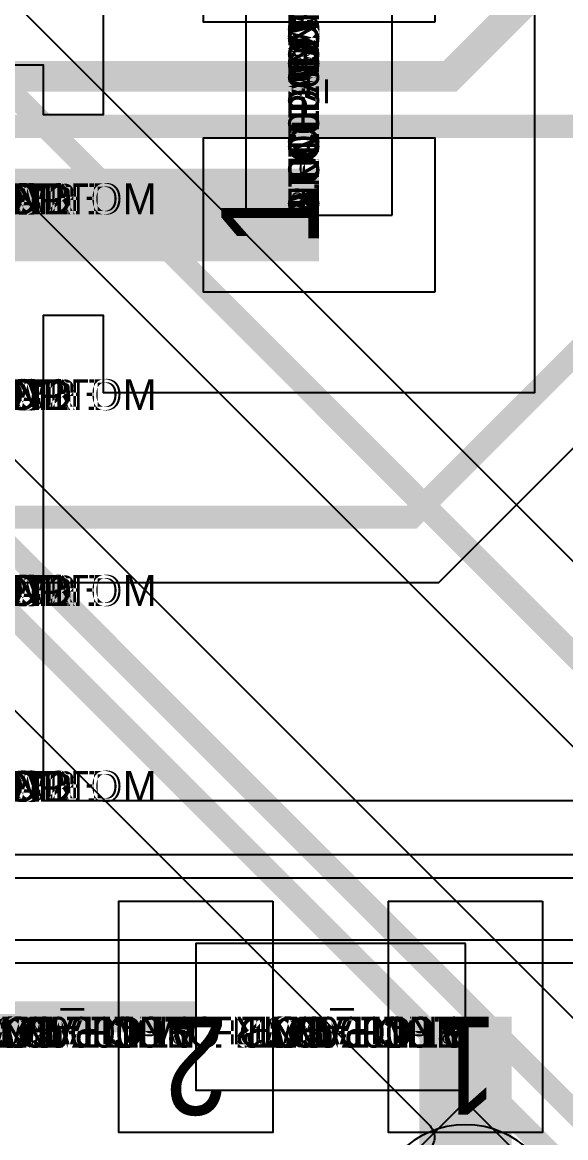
# Model space of a CAD drawing. Extents: x 0 to 323, y 0 to 320.
# Drawn here: x 93.12 to 96.65, y 23.52 to 30.75 of the extents above; entities that cross this region are included whole.
import ezdxf
from ezdxf.enums import TextEntityAlignment as Align

# ---------------------------------------------------------------- set-up
doc = ezdxf.new("R2010")
doc.units = 0
doc.header["$MEASUREMENT"] = 0
doc.layers.get('0').update_dxf_attribs({"linetype": 'CONTINUOUS'})
for name, color, linetype in [('CDN_FIGURES', 7, 'CONTINUOUS'), ('ETCH_BOTTOM', 7, 'CONTINUOUS'), ('ETCH_INT1', 4, 'CONTINUOUS'), ('ETCH_INT2', 5, 'CONTINUOUS'), ('ETCH_TOP', 2, 'CONTINUOUS'), ('MANUFACTURING_NCLEGEND-1-6', 8, 'CONTINUOUS'), ('PACKAGE_GEOMETRY_ASSEMBLY_TOP', 11, 'CONTINUOUS'), ('PACKAGE_GEOMETRY_PIN_NUMBER', 9, 'CONTINUOUS')]:
    doc.layers.add(name, color=color, linetype=linetype)

# ---------------------------------------------------------------- blocks, each defined once
blk = doc.blocks.new('FIGURE_DIAMOND')
at = {"layer": 'CDN_FIGURES'}
blk.add_lwpolyline([(-0.5, 0), (0, 0.5), (0.5, 0), (0, -0.5)], close=True, dxfattribs=at)
blk = doc.blocks.new('PAD_INFO')
for tag in ['SHAPE_TYPE', 'PAD_HEIGHT', 'PAD_LAYER', 'PAD_TYPE', 'PAD_WIDTH']:
    blk.add_attdef(tag, (0, 0), '', height=0.2)
at = {"flags": 2}
blk.add_attdef('CDN_TYPE', (0, 0), '', height=0.2, dxfattribs=at)
blk = doc.blocks.new('DRILL_INFO')
at = {"flags": 2}
blk.add_attdef('CDN_TYPE', (0, 0), '', height=0.2, dxfattribs=at)
for tag in ['FSHAPE', 'FCHAR', 'DRILL_HEIGHT', 'DIAMETER', 'PLATED', 'DRILL_WIDTH']:
    blk.add_attdef(tag, (0, 0), '', height=0.2)
blk = doc.blocks.new('SMD50_25')
at = {"layer": 'ETCH_TOP'}
blk.add_lwpolyline([(-0.635, -0.3175), (-0.635, 0.3175), (0.635, 0.3175), (0.635, -0.3175)], close=True, dxfattribs=at)
ref = blk.add_blockref('PAD_INFO', (0, 0))
ref.add_attrib('PAD_LAYER', 'ETCH_TOP', (0, 0), dxfattribs={"height": 0.2})
ref.add_attrib('SHAPE_TYPE', 'NULL', (0, 0), dxfattribs={"height": 0.2})
ref.add_attrib('PAD_TYPE', 'ANTIPAD', (0, 0), dxfattribs={"height": 0.2})
ref.add_attrib('PAD_WIDTH', '0.000000', (0, 0), dxfattribs={"height": 0.2})
ref.add_attrib('PAD_HEIGHT', '0.000000', (0, 0), dxfattribs={"height": 0.2})
ref = blk.add_blockref('PAD_INFO', (0, 0))
ref.add_attrib('PAD_LAYER', 'ETCH_GND', (0, 0), dxfattribs={"height": 0.2})
ref.add_attrib('SHAPE_TYPE', 'NULL', (0, 0), dxfattribs={"height": 0.2})
ref.add_attrib('PAD_TYPE', 'ANTIPAD', (0, 0), dxfattribs={"height": 0.2})
ref.add_attrib('PAD_WIDTH', '0.000000', (0, 0), dxfattribs={"height": 0.2})
ref.add_attrib('PAD_HEIGHT', '0.000000', (0, 0), dxfattribs={"height": 0.2})
ref = blk.add_blockref('PAD_INFO', (0, 0))
ref.add_attrib('PAD_LAYER', 'ETCH_INT1', (0, 0), dxfattribs={"height": 0.2})
ref.add_attrib('SHAPE_TYPE', 'NULL', (0, 0), dxfattribs={"height": 0.2})
ref.add_attrib('PAD_TYPE', 'ANTIPAD', (0, 0), dxfattribs={"height": 0.2})
ref.add_attrib('PAD_WIDTH', '0.000000', (0, 0), dxfattribs={"height": 0.2})
ref.add_attrib('PAD_HEIGHT', '0.000000', (0, 0), dxfattribs={"height": 0.2})
ref = blk.add_blockref('PAD_INFO', (0, 0))
ref.add_attrib('PAD_LAYER', 'ETCH_INT2', (0, 0), dxfattribs={"height": 0.2})
ref.add_attrib('SHAPE_TYPE', 'NULL', (0, 0), dxfattribs={"height": 0.2})
ref.add_attrib('PAD_TYPE', 'ANTIPAD', (0, 0), dxfattribs={"height": 0.2})
ref.add_attrib('PAD_WIDTH', '0.000000', (0, 0), dxfattribs={"height": 0.2})
ref.add_attrib('PAD_HEIGHT', '0.000000', (0, 0), dxfattribs={"height": 0.2})
ref = blk.add_blockref('PAD_INFO', (0, 0))
ref.add_attrib('PAD_LAYER', 'ETCH_PWR', (0, 0), dxfattribs={"height": 0.2})
ref.add_attrib('SHAPE_TYPE', 'NULL', (0, 0), dxfattribs={"height": 0.2})
ref.add_attrib('PAD_TYPE', 'ANTIPAD', (0, 0), dxfattribs={"height": 0.2})
ref.add_attrib('PAD_WIDTH', '0.000000', (0, 0), dxfattribs={"height": 0.2})
ref.add_attrib('PAD_HEIGHT', '0.000000', (0, 0), dxfattribs={"height": 0.2})
ref = blk.add_blockref('PAD_INFO', (0, 0))
ref.add_attrib('PAD_LAYER', 'ETCH_BOTTOM', (0, 0), dxfattribs={"height": 0.2})
ref.add_attrib('SHAPE_TYPE', 'NULL', (0, 0), dxfattribs={"height": 0.2})
ref.add_attrib('PAD_TYPE', 'ANTIPAD', (0, 0), dxfattribs={"height": 0.2})
ref.add_attrib('PAD_WIDTH', '0.000000', (0, 0), dxfattribs={"height": 0.2})
ref.add_attrib('PAD_HEIGHT', '0.000000', (0, 0), dxfattribs={"height": 0.2})
ref = blk.add_blockref('PAD_INFO', (0, 0))
ref.add_attrib('PAD_LAYER', 'ETCH_TOP', (0, 0), dxfattribs={"height": 0.2})
ref.add_attrib('SHAPE_TYPE', 'NULL', (0, 0), dxfattribs={"height": 0.2})
ref.add_attrib('PAD_TYPE', 'THERMAL', (0, 0), dxfattribs={"height": 0.2})
ref.add_attrib('PAD_WIDTH', '0.000000', (0, 0), dxfattribs={"height": 0.2})
ref.add_attrib('PAD_HEIGHT', '0.000000', (0, 0), dxfattribs={"height": 0.2})
ref = blk.add_blockref('PAD_INFO', (0, 0))
ref.add_attrib('PAD_LAYER', 'ETCH_GND', (0, 0), dxfattribs={"height": 0.2})
ref.add_attrib('SHAPE_TYPE', 'NULL', (0, 0), dxfattribs={"height": 0.2})
ref.add_attrib('PAD_TYPE', 'THERMAL', (0, 0), dxfattribs={"height": 0.2})
ref.add_attrib('PAD_WIDTH', '0.000000', (0, 0), dxfattribs={"height": 0.2})
ref.add_attrib('PAD_HEIGHT', '0.000000', (0, 0), dxfattribs={"height": 0.2})
ref = blk.add_blockref('PAD_INFO', (0, 0))
ref.add_attrib('PAD_LAYER', 'ETCH_INT1', (0, 0), dxfattribs={"height": 0.2})
ref.add_attrib('SHAPE_TYPE', 'NULL', (0, 0), dxfattribs={"height": 0.2})
ref.add_attrib('PAD_TYPE', 'THERMAL', (0, 0), dxfattribs={"height": 0.2})
ref.add_attrib('PAD_WIDTH', '0.000000', (0, 0), dxfattribs={"height": 0.2})
ref.add_attrib('PAD_HEIGHT', '0.000000', (0, 0), dxfattribs={"height": 0.2})
ref = blk.add_blockref('PAD_INFO', (0, 0))
ref.add_attrib('PAD_LAYER', 'ETCH_INT2', (0, 0), dxfattribs={"height": 0.2})
ref.add_attrib('SHAPE_TYPE', 'NULL', (0, 0), dxfattribs={"height": 0.2})
ref.add_attrib('PAD_TYPE', 'THERMAL', (0, 0), dxfattribs={"height": 0.2})
ref.add_attrib('PAD_WIDTH', '0.000000', (0, 0), dxfattribs={"height": 0.2})
ref.add_attrib('PAD_HEIGHT', '0.000000', (0, 0), dxfattribs={"height": 0.2})
ref = blk.add_blockref('PAD_INFO', (0, 0))
ref.add_attrib('PAD_LAYER', 'ETCH_PWR', (0, 0), dxfattribs={"height": 0.2})
ref.add_attrib('SHAPE_TYPE', 'NULL', (0, 0), dxfattribs={"height": 0.2})
ref.add_attrib('PAD_TYPE', 'THERMAL', (0, 0), dxfattribs={"height": 0.2})
ref.add_attrib('PAD_WIDTH', '0.000000', (0, 0), dxfattribs={"height": 0.2})
ref.add_attrib('PAD_HEIGHT', '0.000000', (0, 0), dxfattribs={"height": 0.2})
ref = blk.add_blockref('PAD_INFO', (0, 0))
ref.add_attrib('PAD_LAYER', 'ETCH_BOTTOM', (0, 0), dxfattribs={"height": 0.2})
ref.add_attrib('SHAPE_TYPE', 'NULL', (0, 0), dxfattribs={"height": 0.2})
ref.add_attrib('PAD_TYPE', 'THERMAL', (0, 0), dxfattribs={"height": 0.2})
ref.add_attrib('PAD_WIDTH', '0.000000', (0, 0), dxfattribs={"height": 0.2})
ref.add_attrib('PAD_HEIGHT', '0.000000', (0, 0), dxfattribs={"height": 0.2})
ref = blk.add_blockref('PAD_INFO', (0, 0))
ref.add_attrib('PAD_LAYER', 'ETCH_TOP', (0, 0), dxfattribs={"height": 0.2})
ref.add_attrib('SHAPE_TYPE', 'RECTANGLE', (0, 0), dxfattribs={"height": 0.2})
ref.add_attrib('PAD_TYPE', 'REGULAR', (0, 0), dxfattribs={"height": 0.2})
ref.add_attrib('PAD_WIDTH', '1.270000', (0, 0), dxfattribs={"height": 0.2})
ref.add_attrib('PAD_HEIGHT', '0.635000', (0, 0), dxfattribs={"height": 0.2})
ref = blk.add_blockref('PAD_INFO', (0, 0))
ref.add_attrib('PAD_LAYER', 'ETCH_GND', (0, 0), dxfattribs={"height": 0.2})
ref.add_attrib('SHAPE_TYPE', 'NULL', (0, 0), dxfattribs={"height": 0.2})
ref.add_attrib('PAD_TYPE', 'REGULAR', (0, 0), dxfattribs={"height": 0.2})
ref.add_attrib('PAD_WIDTH', '0.000000', (0, 0), dxfattribs={"height": 0.2})
ref.add_attrib('PAD_HEIGHT', '0.000000', (0, 0), dxfattribs={"height": 0.2})
ref = blk.add_blockref('PAD_INFO', (0, 0))
ref.add_attrib('PAD_LAYER', 'ETCH_INT1', (0, 0), dxfattribs={"height": 0.2})
ref.add_attrib('SHAPE_TYPE', 'NULL', (0, 0), dxfattribs={"height": 0.2})
ref.add_attrib('PAD_TYPE', 'REGULAR', (0, 0), dxfattribs={"height": 0.2})
ref.add_attrib('PAD_WIDTH', '0.000000', (0, 0), dxfattribs={"height": 0.2})
ref.add_attrib('PAD_HEIGHT', '0.000000', (0, 0), dxfattribs={"height": 0.2})
ref = blk.add_blockref('PAD_INFO', (0, 0))
ref.add_attrib('PAD_LAYER', 'ETCH_INT2', (0, 0), dxfattribs={"height": 0.2})
ref.add_attrib('SHAPE_TYPE', 'NULL', (0, 0), dxfattribs={"height": 0.2})
ref.add_attrib('PAD_TYPE', 'REGULAR', (0, 0), dxfattribs={"height": 0.2})
ref.add_attrib('PAD_WIDTH', '0.000000', (0, 0), dxfattribs={"height": 0.2})
ref.add_attrib('PAD_HEIGHT', '0.000000', (0, 0), dxfattribs={"height": 0.2})
ref = blk.add_blockref('PAD_INFO', (0, 0))
ref.add_attrib('PAD_LAYER', 'ETCH_PWR', (0, 0), dxfattribs={"height": 0.2})
ref.add_attrib('SHAPE_TYPE', 'NULL', (0, 0), dxfattribs={"height": 0.2})
ref.add_attrib('PAD_TYPE', 'REGULAR', (0, 0), dxfattribs={"height": 0.2})
ref.add_attrib('PAD_WIDTH', '0.000000', (0, 0), dxfattribs={"height": 0.2})
ref.add_attrib('PAD_HEIGHT', '0.000000', (0, 0), dxfattribs={"height": 0.2})
ref = blk.add_blockref('PAD_INFO', (0, 0))
ref.add_attrib('PAD_LAYER', 'ETCH_BOTTOM', (0, 0), dxfattribs={"height": 0.2})
ref.add_attrib('SHAPE_TYPE', 'NULL', (0, 0), dxfattribs={"height": 0.2})
ref.add_attrib('PAD_TYPE', 'REGULAR', (0, 0), dxfattribs={"height": 0.2})
ref.add_attrib('PAD_WIDTH', '0.000000', (0, 0), dxfattribs={"height": 0.2})
ref.add_attrib('PAD_HEIGHT', '0.000000', (0, 0), dxfattribs={"height": 0.2})
ref = blk.add_blockref('DRILL_INFO', (0, 0))
ref.add_attrib('DIAMETER', '0.000000', (0, 0), dxfattribs={"height": 0.2})
ref.add_attrib('PLATED', 'NON_PLATED', (0, 0), dxfattribs={"height": 0.2})
ref.add_attrib('FSHAPE', 'NULL', (0, 0), dxfattribs={"height": 0.2})
ref.add_attrib('DRILL_WIDTH', '0.000000', (0, 0), dxfattribs={"height": 0.2})
ref.add_attrib('DRILL_HEIGHT', '0.000000', (0, 0), dxfattribs={"height": 0.2})
for tag in ['CDN_TYPE', 'PIN']:
    blk.add_attdef(tag, (0, 0), '', height=0.2)
at = {"flags": 2}
for tag in ['PSTKNAME', 'BBV']:
    blk.add_attdef(tag, (0, 0), '', height=0.2, dxfattribs=at)
blk = doc.blocks.new('SOIC8')
at = {"layer": 'ETCH_TOP'}
ref = blk.add_blockref('SMD50_25', (2.4765, 1.905), dxfattribs=at)
ref.add_attrib('CDN_TYPE', 'PIN', (0, 0), dxfattribs={"height": 0.2})
ref.add_attrib('PIN', '8', (0, 0), dxfattribs={"height": 0.2})
ref = blk.add_blockref('SMD50_25', (2.4765, 0.635), dxfattribs=at)
ref.add_attrib('CDN_TYPE', 'PIN', (0, 0), dxfattribs={"height": 0.2})
ref.add_attrib('PIN', '7', (0, 0), dxfattribs={"height": 0.2})
ref = blk.add_blockref('SMD50_25', (2.4765, -1.905), dxfattribs=at)
ref.add_attrib('CDN_TYPE', 'PIN', (0, 0), dxfattribs={"height": 0.2})
ref.add_attrib('PIN', '5', (0, 0), dxfattribs={"height": 0.2})
ref = blk.add_blockref('SMD50_25', (2.4765, -0.635), dxfattribs=at)
ref.add_attrib('CDN_TYPE', 'PIN', (0, 0), dxfattribs={"height": 0.2})
ref.add_attrib('PIN', '6', (0, 0), dxfattribs={"height": 0.2})
at = {"flags": 2}
for tag in ['SYMBOL_TYPE', 'CDN_TYPE', 'REFDES']:
    blk.add_attdef(tag, (0, 0), '', height=0.2, dxfattribs=at)
blk = doc.blocks.new('RC1000X1500TS')
at = {"layer": 'ETCH_TOP'}
blk.add_lwpolyline([(-0.5, -0.75), (-0.5, 0.75), (0.5, 0.75), (0.5, -0.75)], close=True, dxfattribs=at)
ref = blk.add_blockref('PAD_INFO', (0, 0))
ref.add_attrib('PAD_LAYER', 'ETCH_TOP', (0, 0), dxfattribs={"height": 0.2})
ref.add_attrib('SHAPE_TYPE', 'NULL', (0, 0), dxfattribs={"height": 0.2})
ref.add_attrib('PAD_TYPE', 'ANTIPAD', (0, 0), dxfattribs={"height": 0.2})
ref.add_attrib('PAD_WIDTH', '0.000000', (0, 0), dxfattribs={"height": 0.2})
ref.add_attrib('PAD_HEIGHT', '0.000000', (0, 0), dxfattribs={"height": 0.2})
ref = blk.add_blockref('PAD_INFO', (0, 0))
ref.add_attrib('PAD_LAYER', 'ETCH_GND', (0, 0), dxfattribs={"height": 0.2})
ref.add_attrib('SHAPE_TYPE', 'NULL', (0, 0), dxfattribs={"height": 0.2})
ref.add_attrib('PAD_TYPE', 'ANTIPAD', (0, 0), dxfattribs={"height": 0.2})
ref.add_attrib('PAD_WIDTH', '0.000000', (0, 0), dxfattribs={"height": 0.2})
ref.add_attrib('PAD_HEIGHT', '0.000000', (0, 0), dxfattribs={"height": 0.2})
ref = blk.add_blockref('PAD_INFO', (0, 0))
ref.add_attrib('PAD_LAYER', 'ETCH_INT1', (0, 0), dxfattribs={"height": 0.2})
ref.add_attrib('SHAPE_TYPE', 'NULL', (0, 0), dxfattribs={"height": 0.2})
ref.add_attrib('PAD_TYPE', 'ANTIPAD', (0, 0), dxfattribs={"height": 0.2})
ref.add_attrib('PAD_WIDTH', '0.000000', (0, 0), dxfattribs={"height": 0.2})
ref.add_attrib('PAD_HEIGHT', '0.000000', (0, 0), dxfattribs={"height": 0.2})
ref = blk.add_blockref('PAD_INFO', (0, 0))
ref.add_attrib('PAD_LAYER', 'ETCH_INT2', (0, 0), dxfattribs={"height": 0.2})
ref.add_attrib('SHAPE_TYPE', 'NULL', (0, 0), dxfattribs={"height": 0.2})
ref.add_attrib('PAD_TYPE', 'ANTIPAD', (0, 0), dxfattribs={"height": 0.2})
ref.add_attrib('PAD_WIDTH', '0.000000', (0, 0), dxfattribs={"height": 0.2})
ref.add_attrib('PAD_HEIGHT', '0.000000', (0, 0), dxfattribs={"height": 0.2})
ref = blk.add_blockref('PAD_INFO', (0, 0))
ref.add_attrib('PAD_LAYER', 'ETCH_PWR', (0, 0), dxfattribs={"height": 0.2})
ref.add_attrib('SHAPE_TYPE', 'NULL', (0, 0), dxfattribs={"height": 0.2})
ref.add_attrib('PAD_TYPE', 'ANTIPAD', (0, 0), dxfattribs={"height": 0.2})
ref.add_attrib('PAD_WIDTH', '0.000000', (0, 0), dxfattribs={"height": 0.2})
ref.add_attrib('PAD_HEIGHT', '0.000000', (0, 0), dxfattribs={"height": 0.2})
ref = blk.add_blockref('PAD_INFO', (0, 0))
ref.add_attrib('PAD_LAYER', 'ETCH_BOTTOM', (0, 0), dxfattribs={"height": 0.2})
ref.add_attrib('SHAPE_TYPE', 'NULL', (0, 0), dxfattribs={"height": 0.2})
ref.add_attrib('PAD_TYPE', 'ANTIPAD', (0, 0), dxfattribs={"height": 0.2})
ref.add_attrib('PAD_WIDTH', '0.000000', (0, 0), dxfattribs={"height": 0.2})
ref.add_attrib('PAD_HEIGHT', '0.000000', (0, 0), dxfattribs={"height": 0.2})
ref = blk.add_blockref('PAD_INFO', (0, 0))
ref.add_attrib('PAD_LAYER', 'ETCH_TOP', (0, 0), dxfattribs={"height": 0.2})
ref.add_attrib('SHAPE_TYPE', 'NULL', (0, 0), dxfattribs={"height": 0.2})
ref.add_attrib('PAD_TYPE', 'THERMAL', (0, 0), dxfattribs={"height": 0.2})
ref.add_attrib('PAD_WIDTH', '0.000000', (0, 0), dxfattribs={"height": 0.2})
ref.add_attrib('PAD_HEIGHT', '0.000000', (0, 0), dxfattribs={"height": 0.2})
ref = blk.add_blockref('PAD_INFO', (0, 0))
ref.add_attrib('PAD_LAYER', 'ETCH_GND', (0, 0), dxfattribs={"height": 0.2})
ref.add_attrib('SHAPE_TYPE', 'NULL', (0, 0), dxfattribs={"height": 0.2})
ref.add_attrib('PAD_TYPE', 'THERMAL', (0, 0), dxfattribs={"height": 0.2})
ref.add_attrib('PAD_WIDTH', '0.000000', (0, 0), dxfattribs={"height": 0.2})
ref.add_attrib('PAD_HEIGHT', '0.000000', (0, 0), dxfattribs={"height": 0.2})
ref = blk.add_blockref('PAD_INFO', (0, 0))
ref.add_attrib('PAD_LAYER', 'ETCH_INT1', (0, 0), dxfattribs={"height": 0.2})
ref.add_attrib('SHAPE_TYPE', 'NULL', (0, 0), dxfattribs={"height": 0.2})
ref.add_attrib('PAD_TYPE', 'THERMAL', (0, 0), dxfattribs={"height": 0.2})
ref.add_attrib('PAD_WIDTH', '0.000000', (0, 0), dxfattribs={"height": 0.2})
ref.add_attrib('PAD_HEIGHT', '0.000000', (0, 0), dxfattribs={"height": 0.2})
ref = blk.add_blockref('PAD_INFO', (0, 0))
ref.add_attrib('PAD_LAYER', 'ETCH_INT2', (0, 0), dxfattribs={"height": 0.2})
ref.add_attrib('SHAPE_TYPE', 'NULL', (0, 0), dxfattribs={"height": 0.2})
ref.add_attrib('PAD_TYPE', 'THERMAL', (0, 0), dxfattribs={"height": 0.2})
ref.add_attrib('PAD_WIDTH', '0.000000', (0, 0), dxfattribs={"height": 0.2})
ref.add_attrib('PAD_HEIGHT', '0.000000', (0, 0), dxfattribs={"height": 0.2})
ref = blk.add_blockref('PAD_INFO', (0, 0))
ref.add_attrib('PAD_LAYER', 'ETCH_PWR', (0, 0), dxfattribs={"height": 0.2})
ref.add_attrib('SHAPE_TYPE', 'NULL', (0, 0), dxfattribs={"height": 0.2})
ref.add_attrib('PAD_TYPE', 'THERMAL', (0, 0), dxfattribs={"height": 0.2})
ref.add_attrib('PAD_WIDTH', '0.000000', (0, 0), dxfattribs={"height": 0.2})
ref.add_attrib('PAD_HEIGHT', '0.000000', (0, 0), dxfattribs={"height": 0.2})
ref = blk.add_blockref('PAD_INFO', (0, 0))
ref.add_attrib('PAD_LAYER', 'ETCH_BOTTOM', (0, 0), dxfattribs={"height": 0.2})
ref.add_attrib('SHAPE_TYPE', 'NULL', (0, 0), dxfattribs={"height": 0.2})
ref.add_attrib('PAD_TYPE', 'THERMAL', (0, 0), dxfattribs={"height": 0.2})
ref.add_attrib('PAD_WIDTH', '0.000000', (0, 0), dxfattribs={"height": 0.2})
ref.add_attrib('PAD_HEIGHT', '0.000000', (0, 0), dxfattribs={"height": 0.2})
ref = blk.add_blockref('PAD_INFO', (0, 0))
ref.add_attrib('PAD_LAYER', 'ETCH_GND', (0, 0), dxfattribs={"height": 0.2})
ref.add_attrib('SHAPE_TYPE', 'NULL', (0, 0), dxfattribs={"height": 0.2})
ref.add_attrib('PAD_TYPE', 'REGULAR', (0, 0), dxfattribs={"height": 0.2})
ref.add_attrib('PAD_WIDTH', '0.000000', (0, 0), dxfattribs={"height": 0.2})
ref.add_attrib('PAD_HEIGHT', '0.000000', (0, 0), dxfattribs={"height": 0.2})
ref = blk.add_blockref('PAD_INFO', (0, 0))
ref.add_attrib('PAD_LAYER', 'ETCH_INT1', (0, 0), dxfattribs={"height": 0.2})
ref.add_attrib('SHAPE_TYPE', 'NULL', (0, 0), dxfattribs={"height": 0.2})
ref.add_attrib('PAD_TYPE', 'REGULAR', (0, 0), dxfattribs={"height": 0.2})
ref.add_attrib('PAD_WIDTH', '0.000000', (0, 0), dxfattribs={"height": 0.2})
ref.add_attrib('PAD_HEIGHT', '0.000000', (0, 0), dxfattribs={"height": 0.2})
ref = blk.add_blockref('PAD_INFO', (0, 0))
ref.add_attrib('PAD_LAYER', 'ETCH_INT2', (0, 0), dxfattribs={"height": 0.2})
ref.add_attrib('SHAPE_TYPE', 'NULL', (0, 0), dxfattribs={"height": 0.2})
ref.add_attrib('PAD_TYPE', 'REGULAR', (0, 0), dxfattribs={"height": 0.2})
ref.add_attrib('PAD_WIDTH', '0.000000', (0, 0), dxfattribs={"height": 0.2})
ref.add_attrib('PAD_HEIGHT', '0.000000', (0, 0), dxfattribs={"height": 0.2})
ref = blk.add_blockref('PAD_INFO', (0, 0))
ref.add_attrib('PAD_LAYER', 'ETCH_PWR', (0, 0), dxfattribs={"height": 0.2})
ref.add_attrib('SHAPE_TYPE', 'NULL', (0, 0), dxfattribs={"height": 0.2})
ref.add_attrib('PAD_TYPE', 'REGULAR', (0, 0), dxfattribs={"height": 0.2})
ref.add_attrib('PAD_WIDTH', '0.000000', (0, 0), dxfattribs={"height": 0.2})
ref.add_attrib('PAD_HEIGHT', '0.000000', (0, 0), dxfattribs={"height": 0.2})
ref = blk.add_blockref('PAD_INFO', (0, 0))
ref.add_attrib('PAD_LAYER', 'ETCH_BOTTOM', (0, 0), dxfattribs={"height": 0.2})
ref.add_attrib('SHAPE_TYPE', 'NULL', (0, 0), dxfattribs={"height": 0.2})
ref.add_attrib('PAD_TYPE', 'REGULAR', (0, 0), dxfattribs={"height": 0.2})
ref.add_attrib('PAD_WIDTH', '0.000000', (0, 0), dxfattribs={"height": 0.2})
ref.add_attrib('PAD_HEIGHT', '0.000000', (0, 0), dxfattribs={"height": 0.2})
ref = blk.add_blockref('DRILL_INFO', (0, 0))
ref.add_attrib('DIAMETER', '0.000000', (0, 0), dxfattribs={"height": 0.2})
ref.add_attrib('PLATED', 'PLATED', (0, 0), dxfattribs={"height": 0.2})
ref.add_attrib('FSHAPE', 'NULL', (0, 0), dxfattribs={"height": 0.2})
ref.add_attrib('DRILL_WIDTH', '0.000000', (0, 0), dxfattribs={"height": 0.2})
ref.add_attrib('DRILL_HEIGHT', '0.000000', (0, 0), dxfattribs={"height": 0.2})
ref = blk.add_blockref('PAD_INFO', (0, 0))
ref.add_attrib('PAD_LAYER', 'ETCH_TOP', (0, 0), dxfattribs={"height": 0.2})
ref.add_attrib('SHAPE_TYPE', 'RECTANGLE', (0, 0), dxfattribs={"height": 0.2})
ref.add_attrib('PAD_TYPE', 'REGULAR', (0, 0), dxfattribs={"height": 0.2})
ref.add_attrib('PAD_WIDTH', '1.000000', (0, 0), dxfattribs={"height": 0.2})
ref.add_attrib('PAD_HEIGHT', '1.500000', (0, 0), dxfattribs={"height": 0.2})
for tag in ['CDN_TYPE', 'PIN']:
    blk.add_attdef(tag, (0, 0), '', height=0.2)
at = {"flags": 2}
for tag in ['PSTKNAME', 'BBV']:
    blk.add_attdef(tag, (0, 0), '', height=0.2, dxfattribs=at)
blk = doc.blocks.new('F56')
at = {"layer": 'PACKAGE_GEOMETRY_ASSEMBLY_TOP'}
blk.add_lwpolyline([(0, -0.475), (1.75, -0.475), (1.75, 0.475), (0, 0.475)], close=True, dxfattribs=at)
at = {"layer": 'ETCH_TOP'}
ref = blk.add_blockref('RC1000X1500TS', (0, 0), dxfattribs=at)
ref.add_attrib('CDN_TYPE', 'PIN', (0, 0), dxfattribs={"height": 0.2})
ref.add_attrib('PIN', '1', (0, 0), dxfattribs={"height": 0.2})
ref = blk.add_blockref('RC1000X1500TS', (1.75, 0), dxfattribs=at)
ref.add_attrib('CDN_TYPE', 'PIN', (0, 0), dxfattribs={"height": 0.2})
ref.add_attrib('PIN', '2', (0, 0), dxfattribs={"height": 0.2})
at = {"flags": 2}
for tag in ['SYMBOL_TYPE', 'CDN_TYPE', 'REFDES']:
    blk.add_attdef(tag, (0, 0), '', height=0.2, dxfattribs=at)

msp = doc.modelspace()

# ---------------------------------------------------------------- linework, layer by layer
at = {"layer": 'ETCH_BOTTOM'}
for points, format in [([(103.106, 76.338, 0.15, 0.15, 0), (103.106, 52.814, 0.15, 0.15, 0), (101.425, 51.133, 0.15, 0.15, 0), (101.425, 47.0617, 0.15, 0.15, 0), (101.611, 46.8757, 0.15, 0.15, 0), (102.325, 46.1616, 0.15, 0.15, 0), (102.325, 44.9618, 0.15, 0.15, 0), (102.6618, 44.625, 0.15, 0.15, 0), (103.1333, 44.625, 0.15, 0.15, 0), (104.325, 43.4333, 0.15, 0.15, 0), (104.325, 36.2153, 0.15, 0.15, 0), (95.6497, 27.54, 0.15, 0.15, 0), (86.16, 27.54, 0.15, 0.15, 0), (85.585, 26.965, 0.15, 0.15, 0)], "xyseb"), ([(86.425, 16.9117, 0.15, 0.15, 0), (86.425, 18.975, 0.15, 0.15, 0), (84.71, 20.69, 0.15, 0.15, 0), (84.71, 29.2232, 0.15, 0.15, 0), (85.5618, 30.075, 0.15, 0.15, 0), (97.725, 30.075, 0.15, 0.15, 0), (104, 36.35, 0.2, 0.2, 0), (104, 43.2986, 0.2, 0.2, 0), (102.9986, 44.3, 0.2, 0.2, 0), (102.5271, 44.3, 0.2, 0.2, 0), (101.1, 45.7271, 0.2, 0.2, 0), (101.1, 51.7, 0.2, 0.2, 0), (101.76, 52.36, 0.2, 0.2, 0), (101.76, 61.8679, 0.2, 0.2, 0), (100.3279, 63.3, 0.2, 0.2, 0), (99.45, 63.3, 0.2, 0.2, 0)], "xyseb"), ([(102.9, 37.4, 0.2, 0.2, 0), (95.9, 30.4, 0.2, 0.2, 0), (85.4271, 30.4, 0.2, 0.2, 0), (80.15, 25.1229, 0.2, 0.2, 0), (80.15, 10.1514, 0.2, 0.2, 0), (79.7986, 9.8, 0.2, 0.2, 0), (78.97, 9.8, 0.2, 0.2, 0), (73.75, 4.58, 0.2, 0.2, 0)], "xyseb"), ([(104.7501, 36.0392), (95.8258, 27.1149), (91.5648, 27.1149, 0.434609), (91.4637, 27.0065, -0.305334), (91.1285, 26.4259), (91.1001, 26.412), (91.1001, 25.6499), (88.8693, 25.6499, 0.668179), (88.7976, 25.4768), (92.4016, 21.8728)], "xyb")]:
    msp.add_lwpolyline(points, format=format, dxfattribs=at)
msp.add_lwpolyline([(96, 23.6001, 1), (96, 22.3999, 1)], format="xyb", close=True, dxfattribs=at)
at = {"layer": 'ETCH_INT1'}
for points in [[(154.4501, 25.1999), (69.7378, 25.1999), (67.0378, 27.8999), (66.704, 27.8999), (66.704, 27.5083), (69.4122, 24.8001), (155.2378, 24.8001)], [(154.3, 25.35), (69.8, 25.35)]]:
    msp.add_lwpolyline(points, dxfattribs=at)
msp.add_lwpolyline([(69.35, 24.65), (97.1135, 24.65, -0.739728), (97.1703, 24.4645), (97.1703, 24.4645, 3.269726), (97.7297, 24.4645, -0.739728), (97.7865, 24.65), (155.3, 24.65)], format="xyb", dxfattribs=at)
at = {"layer": 'ETCH_INT2'}
for points, format in [([(98.571, 14.8636, 0.15, 0.15, 0), (97.57, 15.8646, 0.15, 0.15, 0), (97.57, 21.1583, 0.15, 0.15, 0), (98.025, 21.6133, 0.15, 0.15, 0), (98.025, 25.325, 0.15, 0.15, 0), (91.975, 31.375, 0.15, 0.15, 0), (91.975, 34.7382, 0.15, 0.15, 0), (88.5632, 38.15, 0.15, 0.15, 0), (86.6368, 38.15, 0.15, 0.15, 0), (80.875, 43.9118, 0.15, 0.15, 0), (80.875, 46.1882, 0.15, 0.15, 0), (74.55, 52.5132, 0.15, 0.15, 0), (74.55, 57.7868, 0.15, 0.15, 0), (66.625, 65.7118, 0.15, 0.15, 0), (66.625, 65.725, 0.15, 0.15, 0), (66.2, 66.15, 0.15, 0.15, 0)], "xyseb"), ([(98.571, 16.105, 0.15, 0.15, 0), (99.146, 15.53, 0.15, 0.15, 0), (99.146, 14.6254, 0.15, 0.15, 0), (98.8092, 14.2886, 0.15, 0.15, 0), (98.3328, 14.2886, 0.15, 0.15, 0), (97.1001, 15.5213, 0.15, 0.15, 0), (97.1001, 23.2874, 0.15, 0.15, 0), (73.05, 47.3375, 0.15, 0.15, 0), (73.05, 55.9133, 0.15, 0.15, 0), (66.8, 62.1632, 0.15, 0.15, 0), (66.8, 63.2632, 0.15, 0.15, 0), (64.4382, 65.625, 0.15, 0.15, 0), (62.775, 65.625, 0.15, 0.15, 0), (62.65, 65.75, 0.15, 0.15, 0)], "xyseb"), ([(98.597, 13.564, 0.15, 0.15, 0), (96.8001, 15.3609, 0.15, 0.15, 0), (96.8001, 23.1631, 0.15, 0.15, 0), (71.5, 48.4632, 0.15, 0.15, 0), (71.5, 55.7692, 0.15, 0.15, 0), (70.4162, 56.853, 0.15, 0.15, 0), (69.0838, 56.853, 0.15, 0.15, 0), (66.5, 59.4368, 0.15, 0.15, 0), (66.5, 62.75, 0.15, 0.15, 0), (64.2, 65.05, 0.15, 0.15, 0)], "xyseb"), ([(71.0749, 48.2871), (85.5939, 33.7681, -0.622285), (85.5353, 33.5959, 2.030775), (86.0959, 33.0353, -0.622285), (86.2681, 33.0939), (95.77, 23.592, -0.492704), (95.7491, 23.4326, 0.97368), (96.2275, 22.5546, -0.560286), (96.375, 22.4643), (96.375, 16.7842, -0.668179), (96.2019, 16.7125), (95.0552, 17.8592), (95.0782, 17.8938, 0.943141), (94.281, 18.4949, -0.437934), (94.1321, 18.4889), (91.0581, 21.5628, -0.447747), (91.0666, 21.7139, 1.119585), (90.3638, 22.4166, -0.447563), (90.2128, 22.4081), (86.8001, 25.8208), (86.8001, 29.9144), (81.2251, 35.4894)], "xyb"), ([(84.1386, 46.3304, -0.581209), (84.3085, 46.377), (87.1856, 43.4999), (87.3621, 43.4999), (87.6325, 43.2295), (87.6325, 40.0816), (90.8392, 36.8749), (90.8871, 36.8749), (94.7321, 33.0299, -0.437934), (94.7261, 32.881, 1.08428), (95.431, 32.1761, -0.437934), (95.5799, 32.1821), (97.6749, 30.0871), (97.6749, 27.1638), (97.668, 27.1519, 0.792453), (98.3748, 26.4822, -0.596702), (98.5319, 26.3974), (98.5319, 25.6641, -0.668179), (98.3588, 25.5924), (92.4001, 31.5511), (92.4001, 34.9143), (88.7393, 38.5751), (86.8129, 38.5751), (81.3001, 44.0879)], "xyb")]:
    msp.add_lwpolyline(points, format=format, dxfattribs=at)
msp.add_lwpolyline([(97.5999, 23.6336, -0.668179), (97.4268, 23.5619), (88.7138, 32.2748, -0.531429), (88.7458, 32.4398, 1.481218), (88.0898, 33.0958, -0.531429), (87.9248, 33.0638), (83.7369, 37.2518, -0.668179), (83.8086, 37.4249), (87.8739, 37.4249), (90.9129, 34.3859), (90.9164, 34.3727, 0.363349), (91.4403, 34.0015, -0.438145), (91.5499, 33.9005), (91.5499, 31.1989), (97.5999, 25.1489)], format="xyb", close=True, dxfattribs=at)
at = {"layer": 'ETCH_TOP'}
for points in [[(93.6499, 32.4001), (93.6499, 30.1501), (93.2616, 30.1501), (93.2616, 30.4726), (93.0001, 30.4726), (93.0001, 35.9643)], [(97.1501, 22.8999), (97.1501, 25.7001), (93.2616, 25.7001), (93.2616, 28.8499), (93.6499, 28.8499), (93.6499, 28.3499), (96.4501, 28.3499), (96.4501, 32.4001)]]:
    msp.add_lwpolyline(points, dxfattribs=at)
for points in [[(95.05, 29.5, 0.6, 0.6, 0), (91.9815, 29.5, 0.6, 0.6, 0), (91.9765, 29.505, 0.6, 0.6, 0)], [(94.25, 24.3, 0.2, 0.2, 0), (92.5, 24.3, 0.2, 0.2, 0), (91.9765, 24.8235, 0.2, 0.2, 0), (91.9765, 25.695, 0.2, 0.2, 0)], [(96, 24.3, 0.6, 0.6, 0), (96, 23, 0.6, 0.6, 0)]]:
    msp.add_lwpolyline(points, format="xyseb", dxfattribs=at)

# ---------------------------------------------------------------- block references
for p, rotation in [((95.05, 29.5), 90), ((96, 24.3), 180)]:
    msp.add_blockref('F56', p, dxfattribs=dict(rotation=rotation))
msp.add_blockref('SOIC8', (89.5, 27.6))
at = {"layer": 'MANUFACTURING_NCLEGEND-1-6', "xscale": 1.5, "yscale": 1.5}
msp.add_blockref('FIGURE_DIAMOND', (96, 23), dxfattribs=at)

# ---------------------------------------------------------------- texts
at = {"layer": 'PACKAGE_GEOMETRY_PIN_NUMBER', "width": 0.88}
for s, rotation, p in [('1', 90, (95.05, 29.5)), ('2', 180, (94.25, 24.3)), ('1', 180, (96, 24.3))]:
    msp.add_text(s, height=0.635, rotation=rotation, dxfattribs=at).set_placement(p, align=Align.CENTER)

doc.saveas('drawing.dxf')
